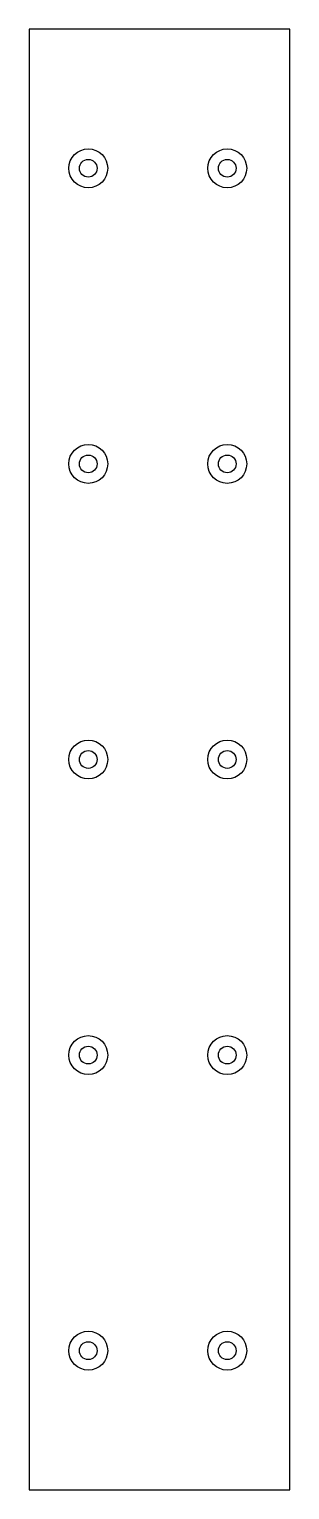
# Model space of a CAD drawing. Extents: x 1077 to 1152, y 899 to 1319.
import ezdxf

# ---------------------------------------------------------------- set-up
doc = ezdxf.new("R2010")
doc.units = 0
doc.layers.get('0').update_dxf_attribs({"linetype": 'CONTINUOUS'})

msp = doc.modelspace()

# ---------------------------------------------------------------- linework, layer by layer
msp.add_lwpolyline([(1076.53, 899.43), (1151.53, 899.43), (1151.53, 1319.43), (1076.53, 1319.43)], close=True)
for centre, radius in [((1093.53, 1279.43), 5.6), ((1093.53, 1279.43), 2.55), ((1133.53, 1279.43), 5.6), ((1133.53, 1279.43), 2.55), ((1093.53, 1194.43), 5.6), ((1133.53, 1194.43), 5.6), ((1093.53, 1194.43), 2.55), ((1133.53, 1194.43), 2.55), ((1093.53, 1109.43), 5.6), ((1133.53, 1109.43), 5.6), ((1093.53, 1109.43), 2.55), ((1133.53, 1109.43), 2.55), ((1093.53, 1024.43), 5.6), ((1133.53, 1024.43), 5.6), ((1093.53, 1024.43), 2.55), ((1133.53, 1024.43), 2.55), ((1093.53, 939.43), 5.6), ((1133.53, 939.43), 5.6), ((1093.53, 939.43), 2.55), ((1133.53, 939.43), 2.55)]:
    msp.add_circle(centre, radius)

doc.saveas('drawing.dxf')
